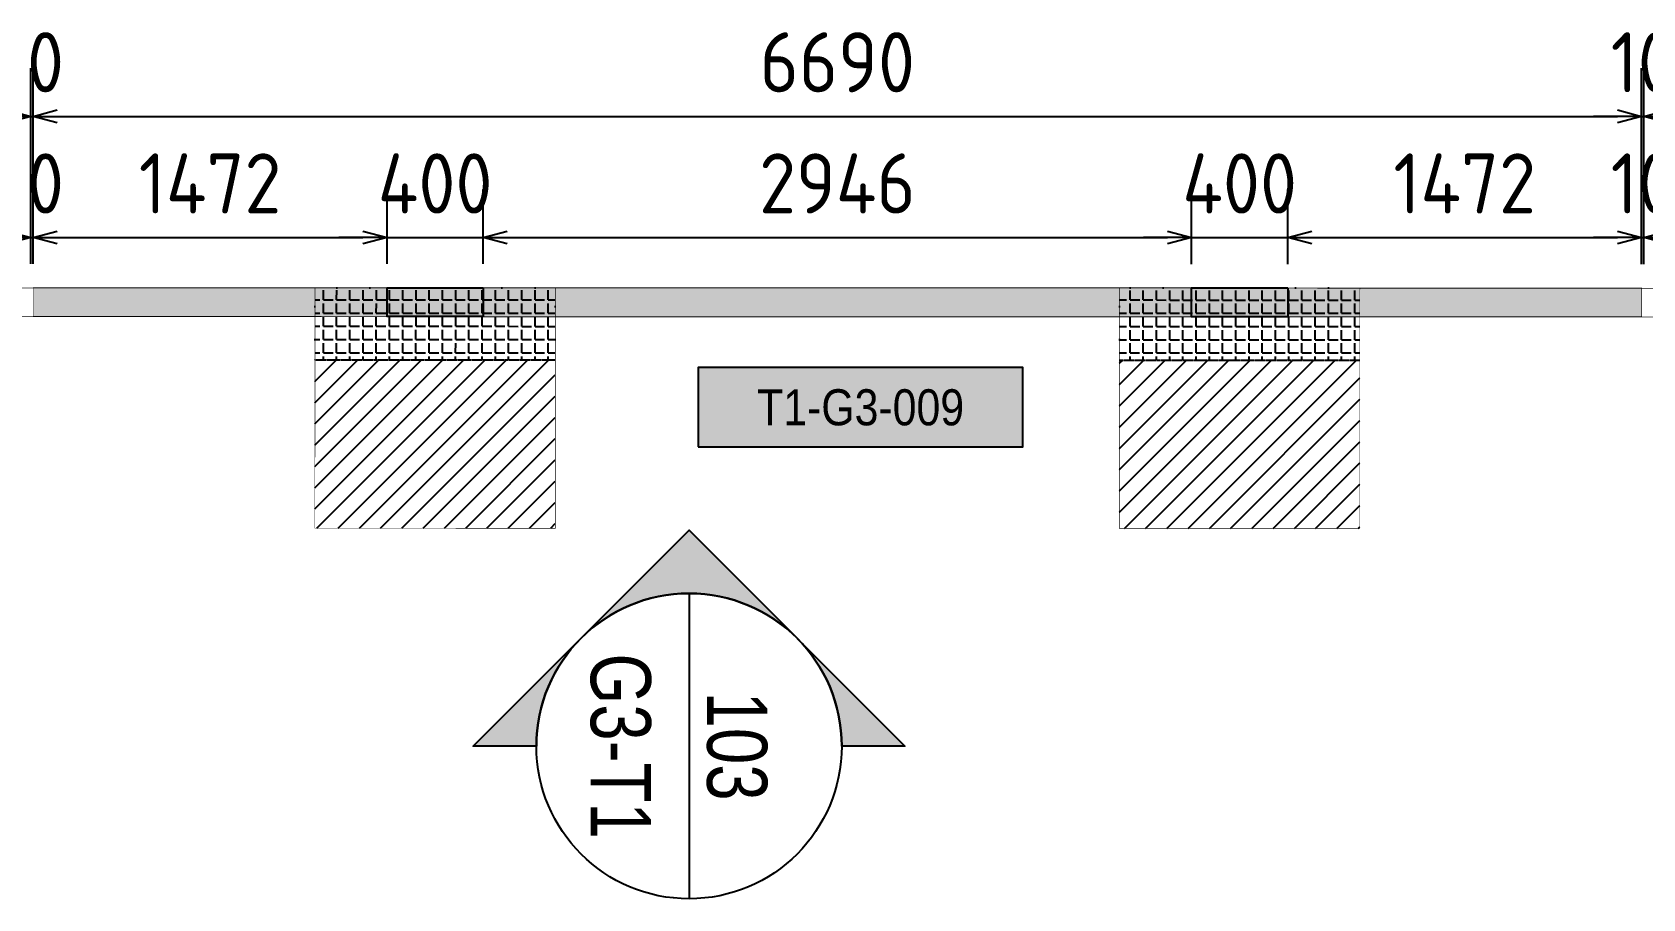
# Model space of a CAD drawing. Header units: centimetres. Extents: x -6122352 to 7132207, y -1694241 to 1947892.
# Drawn here: x 3279504 to 3286203, y 109286 to 112890 of the extents above; entities that cross this region are included whole.
import ezdxf
from ezdxf.enums import TextEntityAlignment as Align

# ---------------------------------------------------------------- set-up
doc = ezdxf.new("R2010")
doc.units = ezdxf.units.CM
doc.header["$MEASUREMENT"] = 0
doc.header["$PDMODE"] = 66
doc.header["$PDSIZE"] = 100
doc.linetypes.add('DASHED2', pattern=[0.375, 0.25, -0.125])
for name, color, linetype in [('00-MI-DIM', 7, 'Continuous'), ('@MI-FOOTINGS', 7, 'Continuous'), ('@MI-TYPE-01', 30, 'Continuous'), ('PANEL-TAGS', 7, 'Continuous')]:
    doc.layers.add(name, color=color, linetype=linetype)
doc.styles.add('Arial Narrow', font='ARIALN.TTF', dxfattribs={"width": 0.95, "height": 500})
doc.styles.add('PANELTAG_STYLE', font='arial.ttf')
doc.styles.add('Schueco-BEMSTIL', font='isocpeur.ttf', dxfattribs={"width": 0.9})
doc.dimstyles.new('MI- JWC-TXT-2.5 MM', dxfattribs={"dimscale": 1.5, "dimtxt": 2.5, "dimasz": 1, "dimexe": 2, "dimexo": 1, "dimgap": 1, "dimtad": 1, "dimdec": 0, "dimdsep": 46, "dimtxsty": 'Schueco-BEMSTIL', "dimblk": 'OPEN30', "dimcen": 0, "dimdle": 2, "dimclrd": 140, "dimclre": 8, "dimclrt": 40, "dimadec": 0, "dimazin": 2, "dimtfac": 1, "dimtdec": 0, "dimtix": 1, "dimtmove": 2, "dimatfit": 3, "dimldrblk": 'OPEN', "dimfxl": 2, "dimlwd": -1, "dimlwe": -1, "dimarcsym": 0})

# ---------------------------------------------------------------- blocks, each defined once
blk = doc.blocks.new('RCC COPING')
at = {"layer": '@MI-TYPE-01', "transparency": 33554679}
h = blk.add_hatch(color=8, dxfattribs=at)
h.dxf.hatch_style = 1
h.paths.add_polyline_path([(60, 200), (-60, 200), (-60, -200), (60, -200)])
at = {"layer": '@MI-TYPE-01', "color": 30}
blk.add_lwpolyline([(-60, 200), (60, 200), (60, -200), (-60, -200)], close=True, dxfattribs=at)
blk = doc.blocks.new('_Open30')
at = {"color": 0, "linetype": 'ByBlock', "lineweight": -2}
for p, q in [((-1, 0.268), (0, 0)), ((0, 0), (-1, -0.268)), ((0, 0), (-1, 0))]:
    blk.add_line(p, q, dxfattribs=at)
blk = doc.blocks.new('*D3771')
at = {"layer": '@MI-TYPE-01', "color": 140, "transparency": 16777216}
for p, q in [((22654.3, -120130.3), (22654.3, -120030.3)), ((22654.3, -120240.3), (22654.3, -120230.3)), ((22654.3, -120340.3), (22654.3, -120440.3))]:
    blk.add_line(p, q, dxfattribs=at)
at = {"layer": '@MI-TYPE-01', "color": 8, "transparency": 16777216}
for p, q in [((23267.9, -120230.3), (22454.3, -120230.3)), ((23267.9, -120240.3), (22454.3, -120240.3))]:
    blk.add_line(p, q, dxfattribs=at)
at = {"layer": 'Defpoints', "color": 0, "transparency": 16777216}
for p in [(22654.3, -120230.3), (23367.9, -120230.3), (23367.9, -120240.3)]:
    blk.add_point(p, dxfattribs=at)
at = {"layer": '@MI-TYPE-01', "color": 140, "transparency": 16777216, "xscale": 100, "yscale": 100, "zscale": 100}
for p, rotation in [((22654.3, -120230.3), 270), ((22654.3, -120240.3), 90)]:
    blk.add_blockref('_Open30', p, dxfattribs=dict(at, rotation=rotation))
at = {"layer": '@MI-TYPE-01', "color": 40, "transparency": 16777216, "insert": (22429.3, -120235.3), "char_height": 250, "attachment_point": 5, "rotation": 90, "style": 'Schueco-BEMSTIL'}
blk.add_mtext('10', dxfattribs=at)
blk = doc.blocks.new('_Open')
at = {"color": 0, "linetype": 'ByBlock', "lineweight": -2}
for p, q in [((-1, 0.2), (0, 0)), ((-1, -0.2), (0, 0)), ((0, 0), (-1, 0))]:
    blk.add_line(p, q, dxfattribs=at)
blk = doc.blocks.new('*D3772')
at = {"layer": '@MI-TYPE-01', "color": 8, "transparency": 16777216}
for p, q in [((23269.2, -113540.3), (22454.3, -113540.3)), ((23267.9, -120230.3), (22454.3, -120230.3))]:
    blk.add_line(p, q, dxfattribs=at)
at = {"layer": '@MI-TYPE-01', "color": 140, "transparency": 16777216}
blk.add_line((22654.3, -120130.3), (22654.3, -113640.3), dxfattribs=at)
at = {"layer": 'Defpoints', "color": 0, "transparency": 16777216}
for p in [(22654.3, -113540.3), (23369.2, -113540.3), (23367.9, -120230.3)]:
    blk.add_point(p, dxfattribs=at)
at = {"layer": '@MI-TYPE-01', "color": 140, "transparency": 16777216, "xscale": 100, "yscale": 100, "zscale": 100}
for p, rotation in [((22654.3, -113540.3), 90), ((22654.3, -120230.3), 270)]:
    blk.add_blockref('_Open30', p, dxfattribs=dict(at, rotation=rotation))
at = {"layer": '@MI-TYPE-01', "color": 40, "transparency": 16777216, "insert": (22429.3, -116885.3), "char_height": 250, "attachment_point": 5, "rotation": 90, "style": 'Schueco-BEMSTIL'}
blk.add_mtext('6690', dxfattribs=at)
blk = doc.blocks.new('*D3773')
at = {"layer": '@MI-TYPE-01', "color": 140, "transparency": 16777216}
for p, q in [((22654.4, -113430.3), (22654.4, -113330.3)), ((22654.4, -113540.3), (22654.4, -113530.3)), ((22654.4, -113640.3), (22654.4, -113740.3))]:
    blk.add_line(p, q, dxfattribs=at)
at = {"layer": '@MI-TYPE-01', "color": 8, "transparency": 16777216}
for p, q in [((23269.2, -113530.3), (22454.4, -113530.3)), ((23269.2, -113540.3), (22454.4, -113540.3))]:
    blk.add_line(p, q, dxfattribs=at)
at = {"layer": 'Defpoints', "color": 0, "transparency": 16777216}
for p in [(22654.4, -113530.3), (23369.2, -113530.3), (23369.2, -113540.3)]:
    blk.add_point(p, dxfattribs=at)
at = {"layer": '@MI-TYPE-01', "color": 140, "transparency": 16777216, "xscale": 100, "yscale": 100, "zscale": 100}
for p, rotation in [((22654.4, -113530.3), 270), ((22654.4, -113540.3), 90)]:
    blk.add_blockref('_Open30', p, dxfattribs=dict(at, rotation=rotation))
at = {"layer": '@MI-TYPE-01', "color": 40, "transparency": 16777216, "insert": (22429.4, -113535.3), "char_height": 250, "attachment_point": 5, "rotation": 90, "style": 'Schueco-BEMSTIL'}
blk.add_mtext('10', dxfattribs=at)
blk = doc.blocks.new('*D3779')
at = {"layer": '@MI-TYPE-01', "color": 140, "transparency": 16777216}
for p, q in [((23158.3, -120130.3), (23158.3, -120030.3)), ((23158.3, -120240.3), (23158.3, -120230.3)), ((23158.3, -120340.3), (23158.3, -120440.3))]:
    blk.add_line(p, q, dxfattribs=at)
at = {"layer": '@MI-TYPE-01', "color": 8, "transparency": 16777216}
for p, q in [((23267.9, -120230.3), (22958.3, -120230.3)), ((23267.9, -120240.3), (22958.3, -120240.3))]:
    blk.add_line(p, q, dxfattribs=at)
at = {"layer": 'Defpoints', "color": 0, "transparency": 16777216}
for p in [(23158.3, -120230.3), (23367.9, -120230.3), (23367.9, -120240.3)]:
    blk.add_point(p, dxfattribs=at)
at = {"layer": '@MI-TYPE-01', "color": 140, "transparency": 16777216, "xscale": 100, "yscale": 100, "zscale": 100}
for p, rotation in [((23158.3, -120230.3), 270), ((23158.3, -120240.3), 90)]:
    blk.add_blockref('_Open30', p, dxfattribs=dict(at, rotation=rotation))
at = {"layer": '@MI-TYPE-01', "color": 40, "transparency": 16777216, "insert": (22933.3, -120235.3), "char_height": 250, "attachment_point": 5, "rotation": 90, "style": 'Schueco-BEMSTIL'}
blk.add_mtext('10', dxfattribs=at)
blk = doc.blocks.new('*D3780')
at = {"layer": '@MI-TYPE-01', "color": 8, "transparency": 16777216}
for p, q in [((23268.2, -118758.5), (22958.3, -118758.5)), ((23267.9, -120230.3), (22958.3, -120230.3))]:
    blk.add_line(p, q, dxfattribs=at)
at = {"layer": '@MI-TYPE-01', "color": 140, "transparency": 16777216}
blk.add_line((23158.3, -120130.3), (23158.3, -118858.5), dxfattribs=at)
at = {"layer": 'Defpoints', "color": 0, "transparency": 16777216}
for p in [(23158.3, -118758.5), (23368.2, -118758.5), (23367.9, -120230.3)]:
    blk.add_point(p, dxfattribs=at)
at = {"layer": '@MI-TYPE-01', "color": 140, "transparency": 16777216, "xscale": 100, "yscale": 100, "zscale": 100}
for p, rotation in [((23158.3, -118758.5), 90), ((23158.3, -120230.3), 270)]:
    blk.add_blockref('_Open30', p, dxfattribs=dict(at, rotation=rotation))
at = {"layer": '@MI-TYPE-01', "color": 40, "transparency": 16777216, "insert": (22933.3, -119494.4), "char_height": 250, "attachment_point": 5, "rotation": 90, "style": 'Schueco-BEMSTIL'}
blk.add_mtext('1472', dxfattribs=at)
blk = doc.blocks.new('*D3781')
at = {"layer": '@MI-TYPE-01', "color": 140, "transparency": 16777216}
for p, q in [((23158.3, -118258.5), (23158.3, -118158.5)), ((23158.3, -118758.5), (23158.3, -118358.5)), ((23158.3, -118858.5), (23158.3, -118958.5))]:
    blk.add_line(p, q, dxfattribs=at)
at = {"layer": '@MI-TYPE-01', "color": 8, "transparency": 16777216}
for p, q in [((23268.3, -118358.5), (22958.3, -118358.5)), ((23268.2, -118758.5), (22958.3, -118758.5))]:
    blk.add_line(p, q, dxfattribs=at)
at = {"layer": 'Defpoints', "color": 0, "transparency": 16777216}
for p in [(23158.3, -118358.5), (23368.3, -118358.5), (23368.2, -118758.5)]:
    blk.add_point(p, dxfattribs=at)
at = {"layer": '@MI-TYPE-01', "color": 140, "transparency": 16777216, "xscale": 100, "yscale": 100, "zscale": 100}
for p, rotation in [((23158.3, -118358.5), 270), ((23158.3, -118758.5), 90)]:
    blk.add_blockref('_Open30', p, dxfattribs=dict(at, rotation=rotation))
at = {"layer": '@MI-TYPE-01', "color": 40, "transparency": 16777216, "insert": (22933.3, -118558.5), "char_height": 250, "attachment_point": 5, "rotation": 90, "style": 'Schueco-BEMSTIL'}
blk.add_mtext('400', dxfattribs=at)
blk = doc.blocks.new('*D3782')
at = {"layer": '@MI-TYPE-01', "color": 8, "transparency": 16777216}
for p, q in [((23268.9, -115412.1), (22958.3, -115412.1)), ((23268.3, -118358.5), (22958.3, -118358.5))]:
    blk.add_line(p, q, dxfattribs=at)
at = {"layer": '@MI-TYPE-01', "color": 140, "transparency": 16777216}
blk.add_line((23158.3, -118258.5), (23158.3, -115512.1), dxfattribs=at)
at = {"layer": 'Defpoints', "color": 0, "transparency": 16777216}
for p in [(23158.3, -115412.1), (23368.9, -115412.1), (23368.3, -118358.5)]:
    blk.add_point(p, dxfattribs=at)
at = {"layer": '@MI-TYPE-01', "color": 140, "transparency": 16777216, "xscale": 100, "yscale": 100, "zscale": 100}
for p, rotation in [((23158.3, -115412.1), 90), ((23158.3, -118358.5), 270)]:
    blk.add_blockref('_Open30', p, dxfattribs=dict(at, rotation=rotation))
at = {"layer": '@MI-TYPE-01', "color": 40, "transparency": 16777216, "insert": (22933.3, -116885.3), "char_height": 250, "attachment_point": 5, "rotation": 90, "style": 'Schueco-BEMSTIL'}
blk.add_mtext('2946', dxfattribs=at)
blk = doc.blocks.new('*D3783')
at = {"layer": '@MI-TYPE-01', "color": 140, "transparency": 16777216}
for p, q in [((23158.3, -114912.1), (23158.3, -114812.1)), ((23158.3, -115412.1), (23158.3, -115012.1)), ((23158.3, -115512.1), (23158.3, -115612.1))]:
    blk.add_line(p, q, dxfattribs=at)
at = {"layer": '@MI-TYPE-01', "color": 8, "transparency": 16777216}
for p, q in [((23268.9, -115012.1), (22958.3, -115012.1)), ((23268.9, -115412.1), (22958.3, -115412.1))]:
    blk.add_line(p, q, dxfattribs=at)
at = {"layer": 'Defpoints', "color": 0, "transparency": 16777216}
for p in [(23158.3, -115012.1), (23368.9, -115012.1), (23368.9, -115412.1)]:
    blk.add_point(p, dxfattribs=at)
at = {"layer": '@MI-TYPE-01', "color": 140, "transparency": 16777216, "xscale": 100, "yscale": 100, "zscale": 100}
for p, rotation in [((23158.3, -115012.1), 270), ((23158.3, -115412.1), 90)]:
    blk.add_blockref('_Open30', p, dxfattribs=dict(at, rotation=rotation))
at = {"layer": '@MI-TYPE-01', "color": 40, "transparency": 16777216, "insert": (22933.3, -115212.1), "char_height": 250, "attachment_point": 5, "rotation": 90, "style": 'Schueco-BEMSTIL'}
blk.add_mtext('400', dxfattribs=at)
blk = doc.blocks.new('*D3784')
at = {"layer": '@MI-TYPE-01', "color": 8, "transparency": 16777216}
for p, q in [((23268.1, -113540.3), (22958.3, -113540.3)), ((23268.9, -115012.1), (22958.3, -115012.1))]:
    blk.add_line(p, q, dxfattribs=at)
at = {"layer": '@MI-TYPE-01', "color": 140, "transparency": 16777216}
blk.add_line((23158.3, -114912.1), (23158.3, -113640.3), dxfattribs=at)
at = {"layer": 'Defpoints', "color": 0, "transparency": 16777216}
for p in [(23158.3, -113540.3), (23368.1, -113540.3), (23368.9, -115012.1)]:
    blk.add_point(p, dxfattribs=at)
at = {"layer": '@MI-TYPE-01', "color": 140, "transparency": 16777216, "xscale": 100, "yscale": 100, "zscale": 100}
for p, rotation in [((23158.3, -113540.3), 90), ((23158.3, -115012.1), 270)]:
    blk.add_blockref('_Open30', p, dxfattribs=dict(at, rotation=rotation))
at = {"layer": '@MI-TYPE-01', "color": 40, "transparency": 16777216, "insert": (22933.3, -114276.2), "char_height": 250, "attachment_point": 5, "rotation": 90, "style": 'Schueco-BEMSTIL'}
blk.add_mtext('1472', dxfattribs=at)
blk = doc.blocks.new('*D3785')
at = {"layer": '@MI-TYPE-01', "color": 140, "transparency": 16777216}
for p, q in [((23158.3, -113430.3), (23158.3, -113330.3)), ((23158.3, -113540.3), (23158.3, -113530.3)), ((23158.3, -113640.3), (23158.3, -113740.3))]:
    blk.add_line(p, q, dxfattribs=at)
at = {"layer": '@MI-TYPE-01', "color": 8, "transparency": 16777216}
for p, q in [((23267.6, -113530.3), (22958.3, -113530.3)), ((23268.1, -113540.3), (22958.3, -113540.3))]:
    blk.add_line(p, q, dxfattribs=at)
at = {"layer": 'Defpoints', "color": 0, "transparency": 16777216}
for p in [(23158.3, -113530.3), (23367.6, -113530.3), (23368.1, -113540.3)]:
    blk.add_point(p, dxfattribs=at)
at = {"layer": '@MI-TYPE-01', "color": 140, "transparency": 16777216, "xscale": 100, "yscale": 100, "zscale": 100}
for p, rotation in [((23158.3, -113530.3), 270), ((23158.3, -113540.3), 90)]:
    blk.add_blockref('_Open30', p, dxfattribs=dict(at, rotation=rotation))
at = {"layer": '@MI-TYPE-01', "color": 40, "transparency": 16777216, "insert": (22933.3, -113535.3), "char_height": 250, "attachment_point": 5, "rotation": 90, "style": 'Schueco-BEMSTIL'}
blk.add_mtext('10', dxfattribs=at)
blk = doc.blocks.new('T1-FOOTING')
at = {"transparency": 33554679}
h = blk.add_hatch(dxfattribs=at)
h.set_pattern_fill('ANGLE', color=256, scale=500)
h.set_pattern_definition([(0, (0, 0), (0, 137.5), [100, -37.5]), (90, (0, 0), (-137.5, 8e-15), [100, -37.5])])
h.paths.add_polyline_path([(-500, -300), (500, -300), (500, 0), (-500, 0)])
h.paths.add_polyline_path([(-499.75, -299.75), (499.75, -299.75), (499.75, -0.25), (-499.75, -0.25)], flags=16)
h = blk.add_hatch(dxfattribs=at)
h.set_pattern_fill('ANGLE', color=8, scale=200)
h.set_pattern_definition([(0, (0, 0), (0, 55), [40, -15]), (90, (0, 0), (-55, 3e-15), [40, -15])])
h.paths.add_polyline_path([(500, -300), (500, 0), (-500, 0), (-500, -300)])
h = blk.add_hatch(dxfattribs=at)
h.set_pattern_fill('ANSI31', color=8, scale=500)
h.paths.add_polyline_path([(500, -1000), (500, -300), (-500, -300), (-500, -1000)])
at = {"layer": '@MI-TYPE-01', "color": 240, "linetype": 'DASHED2', "true_color": 0xed1f24}
blk.add_line((-500, -300), (500, -300), dxfattribs=at)
at = {"layer": '@MI-TYPE-01', "color": 240, "true_color": 0xed1f24, "const_width": 2.5}
blk.add_lwpolyline([(-500, 0), (500, 0), (500, -1000), (-500, -1000)], close=True, dxfattribs=at)
blk = doc.blocks.new('*U1871')
h = blk.add_hatch(color=94)
edge = h.paths.add_edge_path()
edge.add_line((0, -6.35), (0, -8.98))
edge.add_line((0, -8.98), (-8.98, 0))
edge.add_line((-8.98, 0), (0, 8.98))
edge.add_line((0, 8.98), (0, 6.35))
edge.add_arc((0, 0), 6.35, 90, 270)
at = {"color": 94}
blk.add_line((-6.35, 0), (6.35, 0), dxfattribs=at)
for points in [[(0, -6.35), (0, -8.98), (-8.98, 0), (0, 8.98), (0, 6.35, 1)], [(-4.49, 4.49, 0.414214), (-4.49, -4.49), (-8.98, 0), (-4.49, 4.49)]]:
    blk.add_lwpolyline(points, format="xyb", close=True)
blk.add_circle((0, 0), 6.35, dxfattribs=at)
at = {"style": 'Arial Narrow', "width": 0.95, "flags": 8}
blk.add_attdef('VIEWNUMBER', text='', height=2.5, dxfattribs=at).set_placement((0, 0), align=Align.BOTTOM_CENTER)
blk.add_attdef('SHEETNUMBER', text='', height=2.5, dxfattribs=at).set_placement((0, -1.588), align=Align.TOP_CENTER)
blk = doc.blocks.new('PANELTAG')
at = {"layer": 'PANEL-TAGS', "color": 1}
blk.add_lwpolyline([(-13.5, -3.3), (13.5, -3.3), (13.5, 3.3), (-13.5, 3.3)], close=True, dxfattribs=at)
at = {"layer": 'PANEL-TAGS', "color": 40, "true_color": 0xffd700}
blk.add_solid([(-13.5, -3.3), (13.5, -3.3), (-13.5, 3.3), (13.5, 3.3)], dxfattribs=at)
at = {"layer": 'PANEL-TAGS', "color": 5, "style": 'PANELTAG_STYLE', "width": 0.85}
blk.add_attdef('TAGNO', text='', height=3, dxfattribs=at).set_placement((0, 0), align=Align.MIDDLE)
blk = doc.blocks.new('A$Cc26d3cc2')
at = {"layer": '@MI-TYPE-01', "transparency": 33554679}
h = blk.add_hatch(color=30, dxfattribs=at)
h.dxf.hatch_style = 1
h.paths.add_polyline_path([(-121.6, 10), (-120.2, 6700), (-0.2, 6700), (-1.6, 10)])
at = {"layer": '@MI-TYPE-01', "color": 30, "const_width": 2.5}
for points in [[(-121.3, -6367), (-117.6, 11781.3), (2.4, 11781.3), (-1.3, -6367)], [(-121.6, 10), (-120.2, 6700), (-0.2, 6700), (-1.6, 10)]]:
    blk.add_lwpolyline(points, close=True, dxfattribs=at)
at = {"layer": '00-MI-DIM'}
ref = blk.add_blockref('*U1871', (1785.4, 2738.1), dxfattribs=dict(at, xscale=100, yscale=100, zscale=100))
ref.add_attrib('VIEWNUMBER', '103', dxfattribs={"layer": '0', "height": 250, "style": 'Arial Narrow', "width": 0.95}).set_placement((1785.4, 2738.1), align=Align.BOTTOM_CENTER)
ref.add_attrib('SHEETNUMBER', 'G3-T1', dxfattribs={"layer": '0', "height": 250, "style": 'Arial Narrow', "width": 0.95}).set_placement((1785.4, 2579.3), align=Align.TOP_CENTER)
at = {"layer": '@MI-FOOTINGS', "color": 240, "true_color": 0xed1f24, "rotation": 89.98973417812736}
for p in [(-120.1, 5028.2), (-120.8, 1681.8)]:
    blk.add_blockref('T1-FOOTING', p, dxfattribs=at)
at = {"layer": '@MI-TYPE-01', "color": 30}
for p in [(-60.1, 5028.2), (-60.8, 1681.8)]:
    blk.add_blockref('RCC COPING', p, dxfattribs=at)
at = {"layer": 'PANEL-TAGS'}
ref = blk.add_blockref('PANELTAG', (376.4, 3451.6), dxfattribs=dict(at, xscale=50.00000000000001, yscale=50.00000000000001, zscale=50.00000000000001, rotation=90.00000000000001))
ref.add_attrib('TAGNO', 'T1-G3-009', dxfattribs={"color": 5, "height": 150, "rotation": 90, "style": 'PANELTAG_STYLE', "width": 0.85}).set_placement((376.4, 3451.6), align=Align.MIDDLE_CENTER)
at = {"layer": '@MI-TYPE-01'}
for base, p1, p2, picture, middle in [((-833.5, 6710), (-118.6, 6700), (-118.6, 6710), '*D3773', (-1058.5, 6705)), ((-329.6, 6710), (-119.8, 6700), (-120.2, 6710), '*D3785', (-554.6, 6705)), ((-833.5, 6700), (-120, 10), (-118.6, 6700), '*D3772', (-1058.5, 3355)), ((-329.6, 6700), (-118.9, 5228.2), (-119.8, 6700), '*D3784', (-554.6, 5964.1)), ((-329.6, 5228.2), (-119, 4828.2), (-118.9, 5228.2), '*D3783', (-554.6, 5028.2)), ((-329.6, 4828.2), (-119.6, 1881.8), (-119, 4828.2), '*D3782', (-554.6, 3355)), ((-329.6, 1881.8), (-119.7, 1481.8), (-119.6, 1881.8), '*D3781', (-554.6, 1681.8)), ((-329.6, 1481.8), (-120, 10), (-119.7, 1481.8), '*D3780', (-554.6, 745.9)), ((-833.5, 10), (-120, 0), (-120, 10), '*D3771', (-1058.5, 5)), ((-329.6, 10), (-120, 0), (-120, 10), '*D3779', (-554.6, 5))]:
    dim = blk.add_linear_dim(base=base, p1=p1, p2=p2, angle=90, dimstyle='MI- JWC-TXT-2.5 MM', dxfattribs=at)
    dim.commit()
    dim.dimension.update_dxf_attribs({"geometry": picture, "text_midpoint": middle, "insert": (-23487.9, 120240.3)})

msp = doc.modelspace()

# ---------------------------------------------------------------- block references
at = {"layer": '@MI-TYPE-01', "rotation": 270}
msp.add_blockref('A$Cc26d3cc2', (3279497.76917, 111706.76826), dxfattribs=at)

doc.saveas('drawing.dxf')
